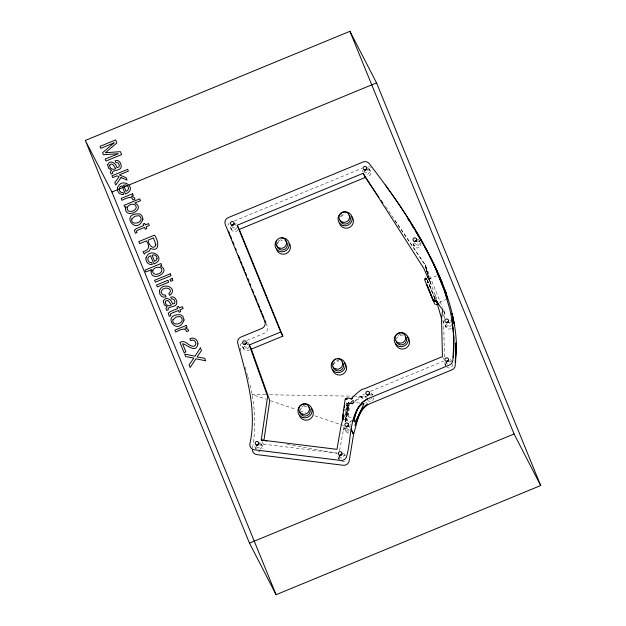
<?xml version="1.0" encoding="UTF-8"?>
<svg xmlns="http://www.w3.org/2000/svg" width="626" height="626" viewBox="0 0 626 626"><rect width="100%" height="100%" fill="white"/><g stroke="black" fill="none" stroke-linecap="round" stroke-linejoin="round"><path stroke-width="0.47" stroke-dasharray="3.13 2.35" d="M428.184 282.78C426.783 280.925 428.043 284.572 427.863 282.013C428.481 282.913 427.253 282.443 427.409 283.054M345.082 421.901L348.056 405.139C346.593 401.258 350.623 404.662 347.899 402.588C347.923 403.574 349.324 403.692 348.698 402.714C347.289 402.753 352.861 405.82 353.502 403.003M346.616 413.997L348.056 405.139L345.09 421.987M444.17 318.947L444.922 313.321L443.826 310.621M348.885 403.347C349.065 401.188 347.946 403.934 348.839 402.972C347.704 403.199 347.79 403.011 348.322 403.371M252.513 447.864C256.206 426.619 255.158 404.693 249.68 383.84M337.179 453.232L263.366 444.124L263.648 442.23M346.843 403.034L344.378 419.506L346.217 419.733L348.267 405.789L346.843 403.034L345.004 402.808M348.056 405.139L345.145 422.041M345.513 420.75L345.912 418.285L346.28 418.504L345.513 420.75L345.888 419.608M339.597 450.618L344.112 426.306M347.594 408.872L348.463 404.326L348.103 405.053M347.79 403.34L348.972 402.448L348.792 403.16M349.926 427.941L349.777 426.674M346.726 406.79C346.82 409.24 343.267 416.071 347.453 416.259C348.494 413.309 349.331 409.467 348.486 406.564C345.677 405.225 348.126 414.083 345.928 416.071M427.636 282.897C428.411 282.326 427.182 281.058 427.378 282.936M345.967 419.404L346.28 418.504M366.695 397.197L366.985 396.399L355.294 396.203M345.763 421.361L347.696 416.752L352.461 417.659M348.518 403.089L348.22 402.346L348.674 403.011M353.635 402.776L353.893 402.135L352.109 398.621M427.973 282.263L427.182 282.326L427.941 282.631M348.486 406.564L347.289 412.033L347.453 416.259M359.567 403.066L350.763 401.978L348.893 402.729L346.741 412.503A8.866 1.103 -82.9 0 0 346.702 420.085L348.322 421.259L351.358 421.705M442.989 316.318L444.922 313.321L443.646 310.84M349.746 422.777L351.867 419.577M348.839 402.972L348.792 402.197L348.69 403.316L353.041 403.77L348.995 403.277L353.197 403.512L357.665 398.386L364.379 393.903M360.044 396.446L360.498 396.399M349.151 403.254L353.197 403.512L351.053 403.394M345.349 428.184L343.251 429.694L345.255 429.037M355.881 400.21L358.471 399.059L357.665 398.386L358.26 399.153M363.534 396.806L361.139 397.87L360.263 396.516M234.335 220.947L361.898 168.324M246.926 340.434L264.336 333.259A5.368 5.243 -27.3 0 0 267.318 326.357L266.222 323.665M428.7 279.141L437.699 275.432M439.288 302.35L445.923 299.611M370.342 391.336L443.67 361.092M265.69 394.709L252.051 394.482L265.894 399.185M269.579 394.771L354.324 396.188M427.91 282.842L427.355 282.686M351.131 402.095L351.679 402.158M348.267 405.789L346.421 405.562L345.716 404.185M287.193 444.491L337.171 453.138M348.995 403.277L352.876 404.036M362.759 397.15L360.435 396.438L362.431 397.299M348.893 402.729L349.504 405.484L348.408 415.742A8.866 1.103 -82.9 0 1 346.702 420.085M270.51 400.75L296.348 409.529M300.034 410.781L305.574 412.667M314.8 415.797L343.408 425.516M447.598 364.183L445.845 362.047M427.707 282.483L427.261 282.185M427.902 282.756L427.323 281.747L428.004 282.569M427.761 282.412L427.182 281.88M360.31 396.508L362.908 399.075M365.686 401.829L367.079 403.207M339.683 456.127L340.247 457.59L341.436 458.091A1.878 1.839 -27.3 0 0 343.204 457.074L343.259 455.462M443.717 311.865L444.922 313.321L443.834 311.795M394.936 220.712L425.14 264.79L442.355 307.014M385.639 206.494L425.14 264.79L430.993 283.93L428.747 278.249M414.678 243.459L416.149 244.296A1.878 1.839 -27.3 0 0 417.925 243.271L417.941 241.589A1.878 1.839 -27.3 0 0 417.808 241.37M339.965 457.254L339.253 455.877M419.389 240.705L420.101 242.082M413.144 244.195L414.209 246.253M427.268 279.861L429.968 286.027M369.418 169.263L370.482 171.321M442.817 321.036L443.67 322.695L444.468 356.82M445 325.324L446.064 327.39M442.856 357.415L443.709 359.066M445.008 364.168L445.72 365.537M372.22 394.106L372.932 395.483M344.801 416.979L346.217 419.733M344.981 429.264L346.045 431.33M230.571 227.833L231.636 229.899M338.4 458.005L339.112 459.382M242.739 347.101L243.804 349.167M262.091 441.651L263.366 444.124M261.527 444.296L262.599 446.361M446.557 363.424L446.275 362.29M231.933 226.768L233.568 227.934A1.878 1.839 -27.3 0 0 235.345 226.917L235.392 225.305M256.652 446.729L258.295 447.903A1.878 1.839 -27.3 0 0 260.072 446.886L260.119 445.274A1.878 1.839 -27.3 0 0 259.767 444.765M435.039 298.899L434.499 297.663M449.812 361.554L450.016 362.329M429.999 281.731L428.912 278.28M430.109 281.99L436.478 298.712M434.851 298.719L428.833 283.68L430.305 286.857M434.507 297.898L427.253 279.955M429.96 286.207L435.281 299.056M434.812 298.117L435.101 298.829M346.334 428.161L347.993 429.381A1.878 1.839 -27.3 0 0 349.762 428.356M244.093 345.99L245.744 347.203A1.878 1.839 -27.3 0 0 247.52 346.186L247.536 344.496A1.878 1.839 -27.3 0 0 247.223 344.065M370.803 395.069L370.968 395.82M435.109 294.705L436.173 297.968M442.872 319.933L443.67 322.695M429.772 281.223L425.14 264.79L428.653 277.381M247.505 375.569L244.962 366.413M427.738 274.18L425.14 264.79L427.597 273.875M428.779 277.936L429.561 280.753M427.683 274.063L425.14 264.79L427.636 273.953M428.7 277.772L429.467 280.55M428.888 278.539L429.389 280.37M428.826 278.413L429.319 280.229M428.779 278.312L429.264 280.119M247.755 376.469L249.203 382.001M240.227 348.017L241.268 352.415M446.26 323.806L446.815 324.925L448.005 325.418A1.878 1.839 -27.3 0 0 449.781 324.401L449.789 322.719A1.878 1.839 -27.3 0 0 449.578 322.39M364.434 171.242L364.989 172.353L366.179 172.854A1.878 1.839 -27.3 0 0 367.955 171.837L368.01 170.225A1.878 1.839 -27.3 0 0 367.759 169.826M345.951 419.232L345.912 418.285L345.951 419.232L345.881 418.802M249.633 349.652A3.576 3.49 -27.3 0 1 243.749 345.912M247.301 343.924A3.576 3.49 -27.3 0 1 248.905 344.464M237.943 229.664A3.576 3.49 -27.3 0 1 233.162 231.315A3.576 3.49 -27.3 0 1 231.581 226.635M235.133 224.648A3.576 3.49 -27.3 0 1 235.963 224.828M373.722 397.784A3.576 3.49 -27.3 0 1 367.54 400.335M370.537 394.411A3.576 3.49 -27.3 0 1 372.134 394.951M227.88 225.164A5.368 5.243 -27.3 0 1 229.21 223.38M259.837 444.609A3.576 3.49 -27.3 0 1 262.943 448.819M259.962 451.573A3.576 3.49 -27.3 0 1 258.264 451.432M256.026 449.069A3.576 3.49 -27.3 0 1 256.292 446.588M451.26 328.462A3.576 3.49 -27.3 0 1 446.009 324.127M449.554 322.147A3.576 3.49 -27.3 0 1 450.391 322.32M240.157 345.998A5.368 5.235 -27.3 0 1 241.62 343.111M420.461 242.771A3.576 3.49 -27.3 0 1 417.393 248.021A3.576 3.49 -27.3 0 1 414.154 242.998M417.706 241.01A3.576 3.49 -27.3 0 1 419.96 242.09M344.668 461.143A3.576 3.49 -27.3 0 1 341.389 461.652M339.151 459.288A3.576 3.49 -27.3 0 1 339.887 456.096M343.799 455A3.576 3.49 -27.3 0 1 345.216 455.9M452.762 364.355A3.576 3.49 -27.3 0 1 447.23 367.446M445.759 365.451A3.576 3.49 -27.3 0 1 446.495 362.251M449.57 360.983A3.576 3.49 -27.3 0 1 451.174 361.523M367.728 169.568A3.576 3.49 -27.3 0 1 370.905 173.363A3.576 3.49 -27.3 0 1 366.993 176.571M363.894 172.353A3.576 3.49 -27.3 0 1 364.183 171.555M348.799 433.082A3.576 3.49 -27.3 0 1 345.99 428.067M349.543 426.087A3.576 3.49 -27.3 0 1 350.38 426.259M368.565 166.516A5.368 5.243 -27.3 0 1 369.598 166.821M370.537 167.314A5.368 5.243 -27.3 0 1 371.202 167.846M451.589 324.299A3.576 3.49 -27.3 0 1 444.562 323.712M450.094 320.622A3.576 3.49 -27.3 0 1 450.743 321.161M446.166 365.381A3.576 3.49 -27.3 0 1 444.577 362.548M450.11 359.457A3.576 3.49 -27.3 0 1 451.573 361.452M343.502 453.302A3.576 3.49 -27.3 0 1 344.996 456.98M339.558 459.226A3.576 3.49 -27.3 0 1 337.97 456.393M349.425 430.758A3.576 3.49 -27.3 0 1 344.543 427.652M350.075 424.561A3.576 3.49 -27.3 0 1 350.732 425.101M371.805 398.081A3.576 3.49 -27.3 0 1 371.171 398.66M370.42 399.083A3.576 3.49 -27.3 0 1 369.59 399.318M366.476 398.269A3.576 3.49 -27.3 0 1 365.537 395.976M371.069 392.885A3.576 3.49 -27.3 0 1 372.54 394.881M249.046 346.874A3.576 3.49 -27.3 0 1 242.301 345.489M243.788 342.547A3.576 3.49 -27.3 0 1 244.547 342.125M247.067 342.031A3.576 3.49 -27.3 0 1 248.991 343.619M417.472 239.124A3.576 3.49 -27.3 0 1 419.741 243.162A3.576 3.49 -27.3 0 1 415.899 245.948A3.576 3.49 -27.3 0 1 412.706 242.575M259.61 442.715A3.576 3.49 -27.3 0 1 259.727 449.272M256.433 448.998A3.576 3.49 -27.3 0 1 254.845 446.166M236.878 227.606A3.576 3.49 -27.3 0 1 230.133 226.213M235.666 223.122A3.576 3.49 -27.3 0 1 236.323 223.662M367.501 167.674A3.576 3.49 -27.3 0 1 369.645 172.127A3.576 3.49 -27.3 0 1 365.091 174.333M362.853 171.97A3.576 3.49 -27.3 0 1 362.822 170.288M277.005 244.187A7.16 6.988 -27.3 0 1 282.389 240.29M396.164 339.042A7.16 6.988 -27.3 0 1 403.261 335.074M340.951 216.768A7.16 6.988 -27.3 0 1 345.38 214.295M299.885 410.194A7.16 6.988 -27.3 0 1 306.983 406.227M333.157 365.028A7.16 6.988 -27.3 0 1 338.541 361.124M301.889 406.595A5.368 5.243 -27.3 0 1 305.551 405.57M333.071 364.582A5.368 5.243 -27.3 0 1 338.83 360.404M276.919 243.741A5.368 5.243 -27.3 0 1 277.349 242.536M278.069 241.472A5.368 5.243 -27.3 0 1 282.678 239.562M398.175 335.442A5.368 5.243 -27.3 0 1 401.837 334.417M340.348 216.549A5.368 5.243 -27.3 0 1 344.386 213.623M347.14 408.919L347.72 409.068L347.14 408.919M352.907 400.812L350.427 402.33L353.377 400.797L352.907 400.812"/><path stroke-width="0.94" d="M446.182 293.281L436.134 268.945L436.674 270.103L429.945 256.339C443.576 283.202 454.969 312.1 456.331 342.539L455.219 365.529A5.376 5.251 -27.3 0 1 451.894 369.872L370.185 403.574C361.265 407.244 358.33 417.339 355.106 425.508C357.43 417.55 360.146 408.387 367.775 403.895M425.727 279.227C426.103 276.802 424.24 280.824 426.126 278.75C425.797 277.428 424.772 278.695 426.228 279C424.248 279.767 427.135 278.977 425.477 278.163M456.331 342.539L455.587 362.407L455.219 361.734L455.963 352.493L456.299 353.189L456.002 343.056L456.338 343.752M434.593 300.214C433.873 302.499 434.773 298.547 435.32 301.27C434.694 299.619 433.607 301.818 434.593 300.214C434.757 302.64 433.928 299.799 434.546 300.136M453.107 357.595L453.842 337.719L451.878 319.432L449.914 309.698L443.67 288.406L433.935 264.735C416.853 228.404 393.699 195.343 369.262 163.636A5.368 5.243 -27.3 0 0 363.002 162.024L228.255 217.613A5.368 5.243 -27.3 0 0 225.274 224.507L264.829 321.545A5.368 5.243 -27.3 0 1 261.848 328.439L240.963 337.054A5.368 5.235 -27.3 0 0 237.739 343.197C246.503 375.936 257.294 409.725 249.899 443.92A5.391 5.258 -27.3 0 0 250.197 446.596L250.901 447.817A5.391 5.258 -27.3 0 0 254.43 449.797L340.724 460.446A5.368 5.243 -27.3 0 0 346.773 455.877C351.953 437.973 348.432 409.388 367.697 398.762L449.405 365.052A5.376 5.251 -27.3 0 0 452.731 360.717C454.632 346.984 454.108 333.009 451.855 319.362M426.126 278.75L425.124 278.633L425.97 279.11L425.054 279.392L426.126 278.75L425.594 278.28M343.071 418.019L342.766 420.101M343.353 416.853L343.846 415.312L342.813 419.185M352.109 398.621C347.023 402.557 361.75 387.69 363.737 389.051L442.433 356.593L441.533 318.564L442.793 309.189C441.369 309.87 433.552 295.276 436.541 301.184M267.005 440.994L261.238 440L267.615 396.446L249.242 344.981L280.691 332.007L282.819 336.139L251.37 349.105L249.242 344.981M263.922 440.336L269.743 400.577L251.37 349.105M342.32 418.645L345.137 399.482M343.095 415.828L343.369 413.966M343.776 411.172L344.05 409.318M344.323 407.456L344.597 405.601M351.233 428.849L353.557 434.491L349.253 460.689A5.368 5.243 -27.3 0 1 343.212 465.267L256.918 454.617A5.391 5.258 -27.3 0 1 253.381 452.637L252.716 451.44A5.391 5.258 -27.3 0 1 252.333 449.656M346.765 399.138L345.529 399.349L346.726 399.404L346.272 398.566L346.765 399.138L345.575 399.161L346.561 399.192L346.264 398.817L345.748 398.809L346.726 399.404L346.374 398.339L346.765 399.138L346.561 398.285L346.859 398.652L346.194 399.357M353.557 434.491L357.931 418.325L361.038 410.554M353.283 432.824L353.236 433.388L353.33 432.918M343.455 416.509L341.123 425.563L336.968 449.343L261.238 440M352.97 421.376L357.54 408.794M342.727 418.904L342.618 419.639L342.907 418.708M437.034 304.51C436.541 304.878 435.86 304.752 436.917 304.549M342.868 418.896L342.758 419.608M244.171 344.597L244.203 344.55A1.878 1.839 -27.3 0 1 246.417 343.588M256.723 445.297L256.746 445.243A1.878 1.839 -27.3 0 1 258.968 444.288M357.602 408.676L362 402.549M434.452 300.457L434.021 301.075L434.303 300.253L435.117 300.801L434.068 300.37M436.165 304.627L436.533 304.549M362.352 402.205L367.697 398.762M434.334 300.331L433.771 300.785L435.227 301.043L434.906 300.284L435.133 301.333L434.671 300.574M342.837 419.052L342.766 419.483M425.946 278.296C424.991 280.166 425.508 278.28 425.954 278.554M85.316 140.459L349.911 31.3L376.531 82.867L540.684 485.541L276.089 594.7L249.469 543.133L85.316 140.459L111.929 192.025L276.089 594.7M111.929 192.025L127.281 185.687M129.089 184.944L376.531 82.867M280.691 332.007L237.176 225.274L363.143 173.3L423.904 268.562L428.051 277.96L427.628 276.942M237.176 225.274L239.304 229.398L365.279 177.432L379.004 197.472M249.469 543.133L514.071 433.974L540.684 485.541M357.227 418.575L357.931 418.325M425.688 279.063L425.023 279.204L425.727 278.805M346.859 398.652C345.748 399.239 345.544 399.717 346.421 398.504C347.485 398.441 345.38 399.059 346.561 398.911M347.133 397.98L352.062 398.59M425.821 278.664L425.062 278.813L425.962 278.938M346.241 399.192L345.654 398.981L346.342 399.052M385.334 184.983C403.567 210.234 420.766 236.44 433.935 264.735M381.203 200.672L382.854 203.082M407.894 218.936L409.443 221.275M412.135 225.712L413.176 227.34M410.953 223.615L411.908 225.172M412.863 226.722L413.817 228.271M419.451 237.442L415.249 230.603L419.35 237.551M419.53 237.857L423.246 244.156L419.929 238.279M423.685 244.93L433.818 264.008L441.979 282.248M437.887 303.876L436.549 301.216M438.02 304.377L436.737 301.896L441.533 318.564M433.45 301.294L435.047 304.392M363.143 173.3L365.279 177.432M351.069 429.671L353.197 433.802L353.377 432.981L353.721 433.669M453.991 323.485L451.925 313.329L454.366 324.245M348.361 423.919L348.346 425.61A1.878 1.839 -27.3 0 1 346.569 426.627L345.38 426.126L344.824 424.663A1.878 1.839 -27.3 0 1 348.361 423.919M445.657 292.178L446.15 293.226M433.998 264.814L443.67 288.406M427.268 285.573L426.768 284.533L432.214 297.992M427.362 285.785L427.894 287.06M432.323 298.258L433.255 300.292L432.942 299.463M349.911 31.3L514.071 433.974M428.239 287.913L432.848 299.22M424.749 280.025L433.325 301.051M239.304 229.398L282.819 336.139M228.49 231.127L229.593 233.819M230.321 235.619L231.424 238.31M232.888 241.902L233.983 244.602M235.454 248.193L236.182 249.993M238.381 255.385L240.212 259.876M240.947 261.668L242.043 264.368M242.778 266.16L244.609 270.659M245.337 272.451L246.441 275.15M247.904 278.742L249.007 281.434M249.735 283.234L250.838 285.933M252.301 289.525L253.765 293.117M254.86 295.816L257.059 301.2M257.795 303L259.626 307.491M260.361 309.291L261.457 311.983M262.192 313.782L264.023 318.274M264.751 320.074L265.854 322.766M441.76 282.13L438.607 275.057L447.582 298.931L445.391 291.661M434.851 300.582L434.937 301.364L434.593 300.55M456.002 343.056L456.393 351.202M232.058 225.923A3.576 3.49 -27.3 0 1 233.443 224.914M347.101 426.775A3.576 3.49 -27.3 0 1 348.682 426.118M447.113 322.828A3.576 3.49 -27.3 0 1 448.701 322.179M257.396 445.289A3.576 3.49 -27.3 0 1 258.155 444.867M244.86 344.613A3.576 3.49 -27.3 0 1 245.611 344.19M368.096 395.1A3.576 3.49 -27.3 0 1 369.676 394.443M415.265 241.699A3.576 3.49 -27.3 0 1 416.846 241.041M340.521 455.509A3.576 3.49 -27.3 0 1 341.272 455.094M447.128 361.671A3.576 3.49 -27.3 0 1 448.709 361.014M364.661 170.835A3.576 3.49 -27.3 0 1 366.875 169.599M367.298 395.366A1.878 1.839 -27.3 0 1 369.653 394.083M446.455 322.766A1.878 1.839 -27.3 0 1 448.435 321.748M446.479 361.601A1.878 1.839 -27.3 0 1 448.459 360.584M364.504 170.522A1.878 1.839 -27.3 0 1 367.055 169.31M414.475 241.957A1.878 1.839 -27.3 0 1 416.822 240.674M231.894 225.603A1.878 1.839 -27.3 0 1 234.445 224.39M346.256 427.308A1.878 1.839 -27.3 0 1 349.018 425.907M339.887 455.431A1.878 1.839 -27.3 0 1 342.109 454.476M289.611 243.733A7.16 6.988 -27.3 0 1 286.004 253.694A7.16 6.988 -27.3 0 1 276.481 249.148M407.776 337.226A7.16 6.988 -27.3 0 1 405.938 348.166A7.16 6.988 -27.3 0 1 395.64 344.003M351.609 216.385A7.16 6.988 -27.3 0 1 349.777 227.324A7.16 6.988 -27.3 0 1 339.472 223.161M311.49 408.379A7.16 6.988 -27.3 0 1 309.659 419.326A7.16 6.988 -27.3 0 1 299.361 415.155M344.769 363.213A7.16 6.988 -27.3 0 1 342.938 374.152A7.16 6.988 -27.3 0 1 332.633 369.989M337.297 358.714A7.16 6.988 -27.3 0 1 345.067 367.626A7.16 6.988 -27.3 0 1 333.431 370.889A7.16 6.988 -27.3 0 1 335.638 359.183M281.144 237.88A7.16 6.988 -27.3 0 1 289.173 245.689A7.16 6.988 -27.3 0 1 279.18 251.269A7.16 6.988 -27.3 0 1 276.715 240.353M308.939 407.182A5.368 5.243 -27.3 0 1 307.562 415.39A5.368 5.243 -27.3 0 1 299.838 412.268M342.211 362.016A5.368 5.243 -27.3 0 1 340.841 370.224A5.368 5.243 -27.3 0 1 333.11 367.094M285.08 240.376A5.368 5.243 -27.3 0 1 284.689 249.383A5.368 5.243 -27.3 0 1 276.786 245.009M405.218 336.029A5.368 5.243 -27.3 0 1 403.84 344.237A5.368 5.243 -27.3 0 1 396.117 341.115M349.05 215.188A5.368 5.243 -27.3 0 1 347.68 223.396A5.368 5.243 -27.3 0 1 339.957 220.274M151.062 271.144C151.03 283.265 172.408 271.488 160.248 265.987L161.766 265.369L161.023 263.538L145.115 270.103L145.881 271.981L151.711 269.571L151.062 271.144M152.705 270.729C152.274 275.894 159.646 274.845 161.492 271.621C163.762 265.651 153.808 266.175 152.705 270.729M127.125 207.769C126.538 213.513 135.521 211.799 136.257 207.558C136.178 202.3 128.236 203.849 127.125 207.769M125.45 208.075C125.27 220.297 146.672 208.881 134.793 203.027L140.474 200.688L139.731 198.865L124.026 205.336L124.731 207.065L126.194 206.47L125.45 208.075M354.449 419.107C353.072 429.999 362.806 405.272 364.113 403.7L363.33 403.535C357.485 406.188 355.411 413.254 354.449 419.107M107.719 164.888L108.642 168.3L111.53 170.35L110.317 171.9L110.763 173.418L111.201 174.02L112.617 173.433C111.052 169.638 119.715 171.117 120.951 167.752C122.125 164.411 119.081 158.894 115.106 160.749L115.818 162.494L118.283 162.971L119.339 165.319L118.979 167.032L116.913 167.557C116.342 163.065 109.394 159.161 107.719 164.888M163.347 301.325L164.27 304.737L167.15 306.787L165.937 308.336L166.391 309.854L166.821 310.457L168.237 309.87C166.672 306.075 175.335 307.554 176.571 304.189C177.745 300.848 174.701 295.331 170.726 297.186L171.438 298.931L173.903 299.408L174.967 301.755L174.599 303.469L172.533 303.993C171.962 299.502 165.021 295.597 163.347 301.325M197.957 343.838C195.954 354.019 187.503 344.699 182.565 343.752L185.891 351.898L184.083 352.649L179.905 342.399C185.562 339.081 188.786 347.015 193.919 346.248C198.293 344.574 194.467 337.977 190.672 340.614L189.897 338.705C193.684 336.545 198.012 339.746 197.957 343.838M142.947 219.155C136.546 236.573 119.3 212.989 139.23 213.881A5.094 4.977 -27.3 0 1 141.93 215.915L142.947 219.155M184.06 320.003C177.659 337.414 160.412 313.829 180.343 314.729A5.094 4.977 -27.3 0 1 183.042 316.764L184.06 320.003M234.14 223.302L233.921 224.163A1.878 1.839 -27.3 0 1 232.144 225.18L230.955 224.687L230.399 223.216A1.878 1.839 -27.3 0 1 233.936 222.48L234.14 223.302M246.315 342.571L246.128 343.377A1.878 1.839 -27.3 0 1 244.328 344.449L243.138 343.956L242.575 342.485A1.878 1.839 -27.3 0 1 246.12 341.749L246.315 342.571M258.859 443.271L258.648 444.131A1.878 1.839 -27.3 0 1 256.871 445.149L255.682 444.648L255.126 443.185A1.878 1.839 -27.3 0 1 258.663 442.441L258.859 443.271M366.75 168.222L366.531 169.083A1.878 1.839 -27.3 0 1 364.762 170.1L363.573 169.607L363.01 168.136A1.878 1.839 -27.3 0 1 366.546 167.4L366.75 168.222M341.999 453.459L341.788 454.32A1.878 1.839 -27.3 0 1 340.012 455.337L338.822 454.844L338.267 453.373A1.878 1.839 -27.3 0 1 341.804 452.629L341.999 453.459M369.543 393.065L369.356 393.879A1.878 1.839 -27.3 0 1 367.556 394.943L366.124 394.169L365.811 392.987A1.878 1.839 -27.3 0 1 369.348 392.244L369.543 393.065M416.72 239.664L416.501 240.525A1.878 1.839 -27.3 0 1 414.725 241.542L413.543 241.041L412.98 239.578A1.878 1.839 -27.3 0 1 416.517 238.835L416.72 239.664M448.568 320.786L448.38 321.592A1.878 1.839 -27.3 0 1 446.581 322.664L445.149 321.889L444.836 320.7A1.878 1.839 -27.3 0 1 448.373 319.964L448.568 320.786M448.592 359.621L448.404 360.435A1.878 1.839 -27.3 0 1 446.604 361.507L445.172 360.725L444.859 359.543A1.878 1.839 -27.3 0 1 448.396 358.8L448.592 359.621M134.434 230.274L135.419 233.279L136.93 232.653L136.452 231.237L137.086 230.509L144.536 227.441L145.263 229.218L146.828 228.576L146.101 226.792L149.285 225.477L148.511 223.584L145.326 224.898L144.716 223.38L143.143 224.03L143.761 225.54L136.21 228.654L134.434 230.274M168.284 313.321L169.27 316.326L170.788 315.7L170.303 314.283L170.945 313.556L178.387 310.48L179.114 312.264L180.679 311.615L179.959 309.839L183.144 308.524L182.369 306.623L179.185 307.937L178.566 306.427L177.001 307.076L177.62 308.587L170.061 311.701L168.284 313.321M150.561 248.389L149.481 250.823L145.029 253.092L144.34 254.156L142.955 251.762C149.199 249.946 150.31 246.487 146.359 240.893L139.653 243.663L138.808 241.589L154.458 235.133C158.401 239.742 160.546 252.904 150.561 248.389M109.714 165.28C109.12 168.527 113.322 170.64 115.787 168.488C114.049 167.072 113.087 162.337 110.098 164.607L109.714 165.28M165.334 301.716C164.74 304.964 168.942 307.076 171.407 304.925C169.669 303.516 168.707 298.774 165.718 301.043L165.334 301.716M117.461 187.902C116.585 191.493 120.059 195.382 123.768 194.443L123.017 192.597C118.83 193.278 117.672 186.626 122.007 185.789L125.341 193.974C138.808 188.77 121.655 175.836 117.461 187.902M145.999 257.896C145.115 261.488 148.589 265.377 152.298 264.438L151.547 262.591C147.368 263.272 146.21 256.621 150.545 255.784L153.879 263.969C167.338 258.765 150.185 245.83 145.999 257.896M159.528 290.73L159.747 293.899L161.367 296.184A4.233 4.132 -27.3 0 0 163.863 297.123L166.054 296.857L165.311 295.034L162.924 294.916L161.226 292.624A2.543 2.488 -27.3 0 1 161.704 290.652C164.098 285.597 174.255 288.891 168.848 293.578L169.591 295.402C179.138 288.523 162.416 280.98 159.528 290.73M131.82 218.959C130.239 226.424 144.356 222.762 140.396 216.886A2.825 2.754 -27.3 0 0 138.448 215.704L134.887 216.26L131.82 218.959M172.933 319.808C171.352 327.265 185.468 323.603 181.509 317.734A2.825 2.754 -27.3 0 0 179.56 316.553L176 317.108L172.933 319.808M155.913 244.852C153.331 251.057 148.143 244.038 148.127 240.165L153.48 237.958L155.913 244.852M128.471 188.606L127.853 190.061L126.076 191.415L123.549 185.218C125.881 184.13 128.792 185.992 128.471 188.606M157.009 258.601L156.39 260.056L154.614 261.41L152.087 255.212C154.419 254.125 157.322 255.987 157.009 258.601M200.437 347.931L194.905 356.217L184.647 354.042L185.672 356.546L193.833 358.135L189.083 364.911L190.132 367.485L195.954 358.792L205.68 360.779L204.671 358.315L197.104 356.906L201.494 350.529L200.437 347.931M121.053 177.588L115.755 185.046L114.777 182.651L119.112 176.798L116.999 175.828L112.719 177.596L111.984 175.789L127.634 169.333L128.369 171.141L119.276 174.889L126.092 177.706L127.07 180.1L121.053 177.588M113.979 142.861L102.57 152.705L103.407 154.763L118.384 153.683L105.168 159.082L105.974 161.054L121.624 154.599L120.427 151.656L105.411 152.752L116.851 142.892L115.638 139.927L99.988 146.382L100.802 148.362L113.979 142.861M132.618 193.724L121.209 198.426L121.976 200.304C124.777 199.201 131.585 194.631 133.009 199.905L135.036 199.068L134.207 197.48L131.374 196.314L133.346 195.508L132.618 193.724M170.233 273.836L154.583 280.291L155.35 282.17L171 275.714L170.233 273.836M167.854 280.299L156.5 284.986L157.275 286.896L168.629 282.209L167.854 280.299M172.142 278.531L169.975 279.423L170.749 281.332L172.925 280.44L172.142 278.531M186.305 325.418L174.897 330.121L175.663 331.999C178.465 330.896 185.273 326.326 186.697 331.6L188.723 330.763L187.894 329.174L185.061 328.016L187.033 327.202L186.305 325.418M303.133 417.628A7.16 6.988 -27.3 0 0 311.881 408.888A7.16 6.988 -27.3 0 0 299.979 405.938A7.16 6.988 -27.3 0 0 303.133 417.628M399.419 346.475A7.16 6.988 -27.3 0 0 408.168 337.735A7.16 6.988 -27.3 0 0 396.266 334.785A7.16 6.988 -27.3 0 0 399.419 346.475M343.251 225.634A7.16 6.988 -27.3 0 0 352 216.893A7.16 6.988 -27.3 0 0 340.098 213.943A7.16 6.988 -27.3 0 0 343.251 225.634M302.71 414.209A5.368 5.243 -27.3 0 0 309.275 407.651A5.368 5.243 -27.3 0 0 300.347 405.437A5.368 5.243 -27.3 0 0 302.71 414.209M335.99 369.043A5.368 5.243 -27.3 0 0 342.555 362.485A5.368 5.243 -27.3 0 0 333.627 360.271A5.368 5.243 -27.3 0 0 335.99 369.043M279.838 248.201A5.368 5.243 -27.3 0 0 286.395 241.644A5.368 5.243 -27.3 0 0 277.475 239.429A5.368 5.243 -27.3 0 0 279.838 248.201M398.997 343.056A5.368 5.243 -27.3 0 0 405.554 336.498A5.368 5.243 -27.3 0 0 396.626 334.284A5.368 5.243 -27.3 0 0 398.997 343.056M342.829 222.214A5.368 5.243 -27.3 0 0 349.394 215.657A5.368 5.243 -27.3 0 0 340.466 213.443A5.368 5.243 -27.3 0 0 342.829 222.214"/></g></svg>
